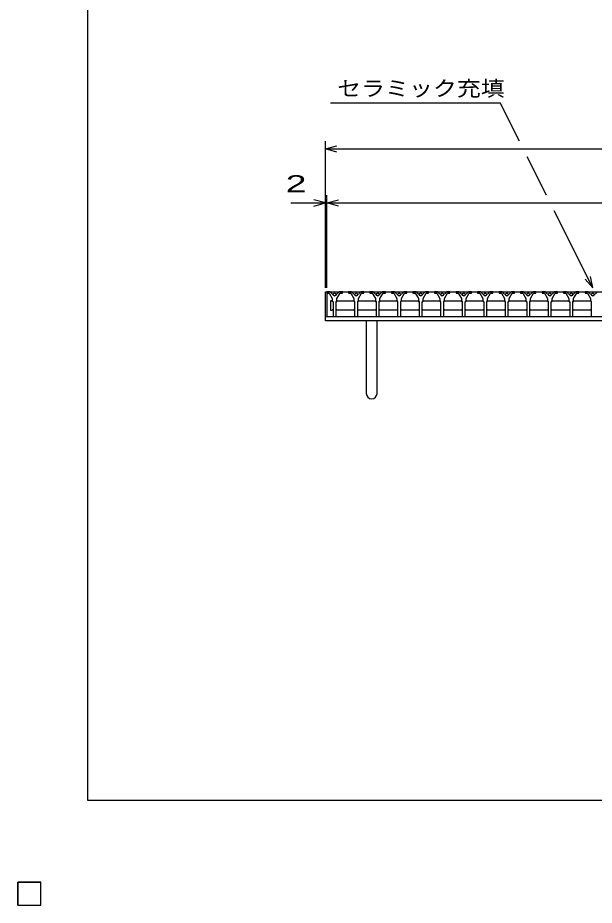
# Model space of a CAD drawing. Units: millimetres, scale not verified. Extents: x -1820 to 1731, y -1282 to 1054.
# Drawn here: x -1820 to -1072, y -1282 to -132 of the extents above; entities that cross this region are included whole.
import ezdxf
from ezdxf.enums import TextEntityAlignment as Align

# ---------------------------------------------------------------- set-up
doc = ezdxf.new("R2010")
doc.units = ezdxf.units.MM
doc.header["$LTSCALE"] = 10
for name, color, linetype, lineweight in [('0_2', 150, 'Continuous', 25), ('16', 3, 'Continuous', 25), ('19', 6, 'Continuous', 25), ('22', 2, 'Continuous', 25)]:
    doc.layers.add(name, color=color, linetype=linetype, lineweight=lineweight)
doc.styles.add('ベクトル', font='')
doc.styles.get('ベクトル').set_extended_font_data('ベクトル')

msp = doc.modelspace()

# ---------------------------------------------------------------- linework, layer by layer
at = {"layer": '0_2'}
for p, q in [((-1729, -1146.5), (-1729, 1053.5)), ((1731, -1146.5), (-1729, -1146.5))]:
    msp.add_line(p, q, dxfattribs=at)
at = {"layer": '16'}
for p, q in [((-1419, -487), (-1419, -489)), ((-1415, -487), (-1419, -487)), ((-1419, -487), (-423, -487)), ((-1419, -487), (-1419, -519)), ((-1419, -489), (-1416, -489)), ((-1416, -489), (-1412, -496)), ((-1409, -493), (-1415, -487)), ((-1403, -487), (-1409, -493)), ((-1406, -496), (-1402, -489)), ((-1399, -487), (-1403, -487)), ((-1402, -489), (-1399, -489)), ((-1399, -489), (-1399, -487)), ((-1391.1, -487), (-1391.1, -489)), ((-1387.1, -487), (-1391.1, -487)), ((-1391.1, -489), (-1388.1, -489)), ((-1388.1, -489), (-1384.1, -496)), ((-1381.1, -493), (-1387.1, -487)), ((-1375.1, -487), (-1381.1, -493)), ((-1378.1, -496), (-1374.1, -489)), ((-1371.1, -487), (-1375.1, -487)), ((-1374.1, -489), (-1371.1, -489)), ((-1371.1, -489), (-1371.1, -487)), ((-1363.2, -487), (-1363.2, -489)), ((-1359.2, -487), (-1363.2, -487)), ((-1363.2, -489), (-1360.2, -489)), ((-1360.2, -489), (-1356.2, -496)), ((-1353.2, -493), (-1359.2, -487)), ((-1347.2, -487), (-1353.2, -493)), ((-1350.2, -496), (-1346.2, -489)), ((-1343.2, -487), (-1347.2, -487)), ((-1346.2, -489), (-1343.2, -489)), ((-1343.2, -489), (-1343.2, -487)), ((-1335.3, -487), (-1335.3, -489)), ((-1331.3, -487), (-1335.3, -487)), ((-1335.3, -489), (-1332.3, -489)), ((-1332.3, -489), (-1328.3, -496)), ((-1325.3, -493), (-1331.3, -487)), ((-1319.3, -487), (-1325.3, -493)), ((-1322.3, -496), (-1318.3, -489)), ((-1315.3, -487), (-1319.3, -487)), ((-1318.3, -489), (-1315.3, -489)), ((-1315.3, -489), (-1315.3, -487)), ((-1307.4, -487), (-1307.4, -489)), ((-1303.4, -487), (-1307.4, -487)), ((-1307.4, -489), (-1304.4, -489)), ((-1304.4, -489), (-1300.4, -496)), ((-1297.4, -493), (-1303.4, -487)), ((-1291.4, -487), (-1297.4, -493)), ((-1294.4, -496), (-1290.4, -489)), ((-1287.4, -487), (-1291.4, -487)), ((-1290.4, -489), (-1287.4, -489)), ((-1287.4, -489), (-1287.4, -487)), ((-1279.5, -487), (-1279.5, -489)), ((-1275.5, -487), (-1279.5, -487)), ((-1279.5, -489), (-1276.5, -489)), ((-1276.5, -489), (-1272.5, -496)), ((-1269.5, -493), (-1275.5, -487)), ((-1263.5, -487), (-1269.5, -493)), ((-1266.5, -496), (-1262.5, -489)), ((-1259.5, -487), (-1263.5, -487)), ((-1262.5, -489), (-1259.5, -489)), ((-1259.5, -489), (-1259.5, -487)), ((-1251.6, -487), (-1251.6, -489)), ((-1247.6, -487), (-1251.6, -487)), ((-1251.6, -489), (-1248.6, -489)), ((-1248.6, -489), (-1244.6, -496)), ((-1241.6, -493), (-1247.6, -487)), ((-1235.6, -487), (-1241.6, -493)), ((-1238.6, -496), (-1234.6, -489)), ((-1231.6, -487), (-1235.6, -487)), ((-1234.6, -489), (-1231.6, -489)), ((-1231.6, -489), (-1231.6, -487)), ((-1223.7, -487), (-1223.7, -489)), ((-1219.7, -487), (-1223.7, -487)), ((-1223.7, -489), (-1220.7, -489)), ((-1220.7, -489), (-1216.7, -496)), ((-1213.7, -493), (-1219.7, -487)), ((-1207.7, -487), (-1213.7, -493)), ((-1210.7, -496), (-1206.7, -489)), ((-1203.7, -487), (-1207.7, -487)), ((-1206.7, -489), (-1203.7, -489)), ((-1203.7, -489), (-1203.7, -487)), ((-1195.8, -487), (-1195.8, -489)), ((-1191.8, -487), (-1195.8, -487)), ((-1195.8, -489), (-1192.8, -489)), ((-1192.8, -489), (-1188.8, -496)), ((-1185.8, -493), (-1191.8, -487)), ((-1179.8, -487), (-1185.8, -493)), ((-1182.8, -496), (-1178.8, -489)), ((-1175.8, -487), (-1179.8, -487)), ((-1178.8, -489), (-1175.8, -489)), ((-1175.8, -489), (-1175.8, -487)), ((-1167.9, -487), (-1167.9, -489)), ((-1163.9, -487), (-1167.9, -487)), ((-1167.9, -489), (-1164.9, -489)), ((-1164.9, -489), (-1160.9, -496)), ((-1157.9, -493), (-1163.9, -487)), ((-1151.9, -487), (-1157.9, -493)), ((-1154.9, -496), (-1150.9, -489)), ((-1147.9, -487), (-1151.9, -487)), ((-1150.9, -489), (-1147.9, -489)), ((-1147.9, -489), (-1147.9, -487)), ((-1140, -487), (-1140, -489)), ((-1136, -487), (-1140, -487)), ((-1140, -489), (-1137, -489)), ((-1137, -489), (-1133, -496)), ((-1130, -493), (-1136, -487)), ((-1124, -487), (-1130, -493)), ((-1127, -496), (-1123, -489)), ((-1120, -487), (-1124, -487)), ((-1123, -489), (-1120, -489)), ((-1120, -489), (-1120, -487)), ((-1112.1, -487), (-1112.1, -489)), ((-1108.1, -487), (-1112.1, -487)), ((-1112.1, -489), (-1109.1, -489)), ((-1109.1, -489), (-1105.1, -496)), ((-1102.1, -493), (-1108.1, -487)), ((-1096.1, -487), (-1102.1, -493)), ((-1099.1, -496), (-1095.1, -489)), ((-1092.1, -487), (-1096.1, -487)), ((-1095.1, -489), (-1092.1, -489)), ((-1092.1, -489), (-1092.1, -487)), ((-1084.2, -487), (-1084.2, -489)), ((-1080.2, -487), (-1084.2, -487)), ((-1084.2, -489), (-1081.2, -489)), ((-1081.2, -489), (-1077.2, -496)), ((-1074.2, -493), (-1080.2, -487)), ((-1068.2, -487), (-1074.2, -493)), ((-1412.25, -499), (-1414.25, -499)), ((-1414.25, -499), (-1414.25, -511)), ((-1411.25, -500), (-1412.25, -499)), ((-1412, -496), (-1412, -499)), ((-1412, -499), (-1411, -500)), ((-1411, -500), (-1411, -519)), ((-1407, -500), (-1406, -499)), ((-1407, -519), (-1407, -500)), ((-1406.75, -500), (-1405.75, -499)), ((-1406, -499), (-1406, -496)), ((-1405.75, -499), (-1384.35, -499)), ((-1384.35, -499), (-1383.35, -500)), ((-1384.1, -496), (-1384.1, -499)), ((-1384.1, -499), (-1383.1, -500)), ((-1383.1, -500), (-1383.1, -519)), ((-1379.1, -500), (-1378.1, -499)), ((-1379.1, -519), (-1379.1, -500)), ((-1378.85, -500), (-1377.85, -499)), ((-1378.1, -499), (-1378.1, -496)), ((-1377.85, -499), (-1356.45, -499)), ((-1356.45, -499), (-1355.45, -500)), ((-1356.2, -496), (-1356.2, -499)), ((-1356.2, -499), (-1355.2, -500)), ((-1355.2, -500), (-1355.2, -519)), ((-1351.2, -500), (-1350.2, -499)), ((-1351.2, -519), (-1351.2, -500)), ((-1350.95, -500), (-1349.95, -499)), ((-1350.2, -499), (-1350.2, -496)), ((-1349.95, -499), (-1328.55, -499)), ((-1328.55, -499), (-1327.55, -500)), ((-1328.3, -496), (-1328.3, -499)), ((-1328.3, -499), (-1327.3, -500)), ((-1327.3, -500), (-1327.3, -519)), ((-1323.3, -500), (-1322.3, -499)), ((-1323.3, -519), (-1323.3, -500)), ((-1323.05, -500), (-1322.05, -499)), ((-1322.3, -499), (-1322.3, -496)), ((-1322.05, -499), (-1300.65, -499)), ((-1300.65, -499), (-1299.65, -500)), ((-1300.4, -496), (-1300.4, -499)), ((-1300.4, -499), (-1299.4, -500)), ((-1299.4, -500), (-1299.4, -519)), ((-1295.4, -500), (-1294.4, -499)), ((-1295.4, -519), (-1295.4, -500)), ((-1295.15, -500), (-1294.15, -499)), ((-1294.4, -499), (-1294.4, -496)), ((-1294.15, -499), (-1272.75, -499)), ((-1272.75, -499), (-1271.75, -500)), ((-1272.5, -496), (-1272.5, -499)), ((-1272.5, -499), (-1271.5, -500)), ((-1271.5, -500), (-1271.5, -519)), ((-1267.5, -500), (-1266.5, -499)), ((-1267.5, -519), (-1267.5, -500)), ((-1267.25, -500), (-1266.25, -499)), ((-1266.5, -499), (-1266.5, -496)), ((-1266.25, -499), (-1244.85, -499)), ((-1244.85, -499), (-1243.85, -500)), ((-1244.6, -496), (-1244.6, -499)), ((-1244.6, -499), (-1243.6, -500)), ((-1243.6, -500), (-1243.6, -519)), ((-1239.6, -500), (-1238.6, -499)), ((-1239.6, -519), (-1239.6, -500)), ((-1239.35, -500), (-1238.35, -499)), ((-1238.6, -499), (-1238.6, -496)), ((-1238.35, -499), (-1216.95, -499)), ((-1216.95, -499), (-1215.95, -500)), ((-1216.7, -496), (-1216.7, -499)), ((-1216.7, -499), (-1215.7, -500)), ((-1215.7, -500), (-1215.7, -519)), ((-1211.7, -500), (-1210.7, -499)), ((-1211.7, -519), (-1211.7, -500)), ((-1211.45, -500), (-1210.45, -499)), ((-1210.7, -499), (-1210.7, -496)), ((-1210.45, -499), (-1189.05, -499)), ((-1189.05, -499), (-1188.05, -500)), ((-1188.8, -496), (-1188.8, -499)), ((-1188.8, -499), (-1187.8, -500)), ((-1187.8, -500), (-1187.8, -519)), ((-1183.8, -500), (-1182.8, -499)), ((-1183.8, -519), (-1183.8, -500)), ((-1183.55, -500), (-1182.55, -499)), ((-1182.8, -499), (-1182.8, -496)), ((-1182.55, -499), (-1161.15, -499)), ((-1161.15, -499), (-1160.15, -500)), ((-1160.9, -496), (-1160.9, -499)), ((-1160.9, -499), (-1159.9, -500)), ((-1159.9, -500), (-1159.9, -519)), ((-1155.9, -500), (-1154.9, -499)), ((-1155.9, -519), (-1155.9, -500)), ((-1155.65, -500), (-1154.65, -499)), ((-1154.9, -499), (-1154.9, -496)), ((-1154.65, -499), (-1133.25, -499)), ((-1133.25, -499), (-1132.25, -500)), ((-1133, -496), (-1133, -499)), ((-1133, -499), (-1132, -500)), ((-1132, -500), (-1132, -519)), ((-1128, -500), (-1127, -499)), ((-1128, -519), (-1128, -500)), ((-1127.75, -500), (-1126.75, -499)), ((-1127, -499), (-1127, -496)), ((-1126.75, -499), (-1105.35, -499)), ((-1105.35, -499), (-1104.35, -500)), ((-1105.1, -496), (-1105.1, -499)), ((-1105.1, -499), (-1104.1, -500)), ((-1104.1, -500), (-1104.1, -519)), ((-1100.1, -500), (-1099.1, -499)), ((-1100.1, -519), (-1100.1, -500)), ((-1099.85, -500), (-1098.85, -499)), ((-1099.1, -499), (-1099.1, -496)), ((-1098.85, -499), (-1077.45, -499)), ((-1077.45, -499), (-1076.45, -500)), ((-1077.2, -496), (-1077.2, -499)), ((-1077.2, -499), (-1076.2, -500)), ((-1076.2, -500), (-1076.2, -519)), ((-1414.25, -511), (-1412.25, -511)), ((-1412.25, -511), (-1411.25, -510)), ((-1405.75, -511), (-1406.75, -510)), ((-1384.35, -511), (-1405.75, -511)), ((-1383.35, -510), (-1384.35, -511)), ((-1377.85, -511), (-1378.85, -510)), ((-1356.45, -511), (-1377.85, -511)), ((-1355.45, -510), (-1356.45, -511)), ((-1349.95, -511), (-1350.95, -510)), ((-1328.55, -511), (-1349.95, -511)), ((-1327.55, -510), (-1328.55, -511)), ((-1322.05, -511), (-1323.05, -510)), ((-1300.65, -511), (-1322.05, -511)), ((-1299.65, -510), (-1300.65, -511)), ((-1294.15, -511), (-1295.15, -510)), ((-1272.75, -511), (-1294.15, -511)), ((-1271.75, -510), (-1272.75, -511)), ((-1266.25, -511), (-1267.25, -510)), ((-1244.85, -511), (-1266.25, -511)), ((-1243.85, -510), (-1244.85, -511)), ((-1238.35, -511), (-1239.35, -510)), ((-1216.95, -511), (-1238.35, -511)), ((-1215.95, -510), (-1216.95, -511)), ((-1210.45, -511), (-1211.45, -510)), ((-1189.05, -511), (-1210.45, -511)), ((-1188.05, -510), (-1189.05, -511)), ((-1182.55, -511), (-1183.55, -510)), ((-1161.15, -511), (-1182.55, -511)), ((-1160.15, -510), (-1161.15, -511)), ((-1154.65, -511), (-1155.65, -510)), ((-1133.25, -511), (-1154.65, -511)), ((-1132.25, -510), (-1133.25, -511)), ((-1126.75, -511), (-1127.75, -510)), ((-1105.35, -511), (-1126.75, -511)), ((-1104.35, -510), (-1105.35, -511)), ((-1098.85, -511), (-1099.85, -510)), ((-1077.45, -511), (-1098.85, -511)), ((-1076.45, -510), (-1077.45, -511)), ((-1419, -519), (-423, -519)), ((-1411, -519), (-1407, -519)), ((-1383.1, -519), (-1379.1, -519)), ((-1355.2, -519), (-1351.2, -519)), ((-1327.3, -519), (-1323.3, -519)), ((-1299.4, -519), (-1295.4, -519)), ((-1271.5, -519), (-1267.5, -519)), ((-1243.6, -519), (-1239.6, -519)), ((-1215.7, -519), (-1211.7, -519)), ((-1187.8, -519), (-1183.8, -519)), ((-1159.9, -519), (-1155.9, -519)), ((-1132, -519), (-1128, -519)), ((-1104.1, -519), (-1100.1, -519)), ((-1076.2, -519), (-1072.2, -519)), ((-1820, -1252.5), (-1790, -1252.5)), ((-1820, -1282.5), (-1820, -1252.5)), ((-1820, -1252.5), (-1790, -1252.5)), ((-1820, -1282.5), (-1820, -1252.5)), ((-1820, -1252.5), (-1790, -1252.5)), ((-1820, -1282.5), (-1820, -1252.5)), ((-1820, -1252.5), (-1790, -1252.5)), ((-1820, -1282.5), (-1820, -1252.5)), ((-1820, -1252.5), (-1790, -1252.5)), ((-1820, -1282.5), (-1820, -1252.5)), ((-1790, -1282.5), (-1790, -1252.5)), ((-1790, -1282.5), (-1790, -1252.5)), ((-1790, -1282.5), (-1790, -1252.5)), ((-1790, -1282.5), (-1790, -1252.5)), ((-1790, -1282.5), (-1790, -1252.5)), ((-1820, -1282.5), (-1790, -1282.5)), ((-1820, -1282.5), (-1790, -1282.5)), ((-1820, -1282.5), (-1790, -1282.5)), ((-1820, -1282.5), (-1790, -1282.5)), ((-1820, -1282.5), (-1790, -1282.5))]:
    msp.add_line(p, q, dxfattribs=at)
for centre in [(-1409, -490.5), (-1381.1, -490.5), (-1353.2, -490.5), (-1325.3, -490.5), (-1297.4, -490.5), (-1269.5, -490.5), (-1241.6, -490.5), (-1213.7, -490.5), (-1185.8, -490.5), (-1157.9, -490.5), (-1130, -490.5), (-1102.1, -490.5), (-1074.2, -490.5)]:
    msp.add_circle(centre, 1.8, dxfattribs=at)
at = {"layer": '19'}
for p, q in [((-1421, -519), (-1421, -487)), ((-1421, -487), (-1419, -487)), ((-1421, -519), (-421, -519)), ((-1421, -525), (-1421, -519)), ((-421, -525), (-1421, -525)), ((-1368, -525), (-1368, -619)), ((-1354, -619), (-1354, -525))]:
    msp.add_line(p, q, dxfattribs=at)
msp.add_arc((-1361, -619), 7, 180, 0, dxfattribs=at)
at = {"layer": '22', "color": 4}
for p, q in [((-1414.2, -242), (-1194.2, -242)), ((-1169.2, -292), (-1194.2, -242)), ((-1421, -482), (-1421, -292)), ((-1421, -302), (-1406, -298)), ((-1406, -306), (-1421, -302)), ((-1421, -302), (-421, -302)), ((-1134.2, -362), (-1159.2, -312)), ((-1421, -372), (-1436, -368)), ((-1421, -482), (-1421, -362)), ((-1419, -482), (-1419, -362)), ((-1419, -372), (-1404, -368)), ((-1466, -372), (-1421, -372)), ((-1436, -376), (-1421, -372)), ((-1421, -372), (-1419, -372)), ((-1404, -376), (-1419, -372)), ((-1419, -372), (-423, -372)), ((-1074.2, -482), (-1124.2, -382)), ((-1074.2, -482), (-1084.2, -471)), ((-1074.2, -482), (-1077.2, -467.4))]:
    msp.add_line(p, q, dxfattribs=at)
at = {"layer": '22'}
for p, q in [((-1790, -1252.5), (-1820, -1252.5)), ((-1820, -1252.5), (-1820, -1282.5)), ((-1790, -1252.5), (-1820, -1252.5)), ((-1820, -1252.5), (-1820, -1282.5)), ((-1790, -1252.5), (-1820, -1252.5)), ((-1820, -1252.5), (-1820, -1282.5)), ((-1790, -1282.5), (-1790, -1252.5)), ((-1790, -1282.5), (-1790, -1252.5)), ((-1790, -1282.5), (-1790, -1252.5)), ((-1820, -1282.5), (-1790, -1282.5)), ((-1820, -1282.5), (-1790, -1282.5)), ((-1820, -1282.5), (-1790, -1282.5))]:
    msp.add_line(p, q, dxfattribs=at)

# ---------------------------------------------------------------- texts
at = {"layer": '22', "style": 'ベクトル'}
for s, height, width, p in [('セラミック充填', 19.79, 1.15, (-1405.7, -223.5)), (' 2 ', 21.99, 1.65, (-1486, -347))]:
    msp.add_text(s, height=height, dxfattribs=dict(at, width=width)).set_placement(p, align=Align.MIDDLE_LEFT)

doc.saveas('drawing.dxf')
